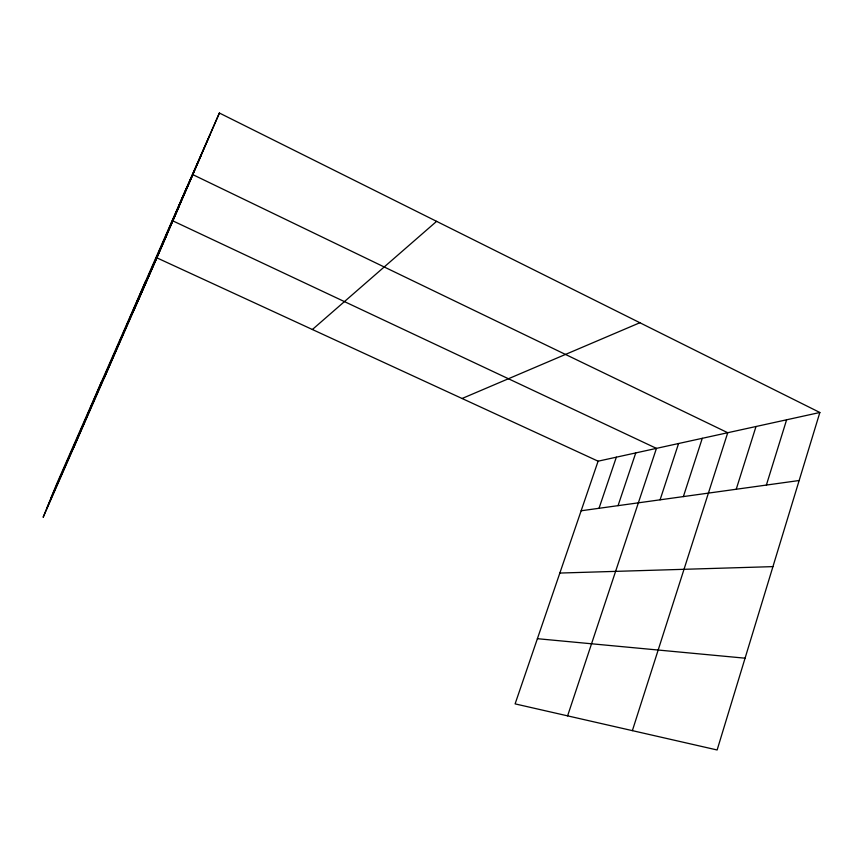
<?xml version="1.0" encoding="UTF-8"?>
<svg xmlns="http://www.w3.org/2000/svg" width="863" height="863" viewBox="0 0 863 863"><rect width="100%" height="100%" fill="white"/><g stroke="black" fill="none" stroke-linecap="round" stroke-linejoin="round"><path stroke-width="1.29" d="M819.85 412.492L717.131 749.979L515.103 703.884L598.102 461.187L819.85 412.492L219.396 113.021L56.893 483.485L43.15 517.293L156.904 257.854L219.396 113.021M766.376 485.071L786.614 419.796M736.225 489.245L756.01 426.516M632.374 730.637L727.736 432.719L192.816 174.628L50.982 498.037M683.377 496.592L702.277 438.318M660.087 499.817L678.577 443.517M567.595 715.869L656.452 448.382L172.859 220.885M618.048 505.653L635.751 452.924M599.019 508.296L616.344 457.185M73.808 447.358L101.392 382.039M104.606 377.131L145.556 281.349M133.743 310.669L186.883 187.142M178.609 206.376L209.698 135.491M171.09 223.851L200.874 155.944M46.602 508.803L178.997 206.656M137.94 300.917L167.152 234.089M312.384 329.515L436.602 221.349M462.072 398.501L639.871 322.73M581.144 510.777L799.149 480.518M559.85 573.054L772.935 566.624M537.401 638.696L745.06 658.189M156.904 257.854L598.102 461.187"/></g></svg>
